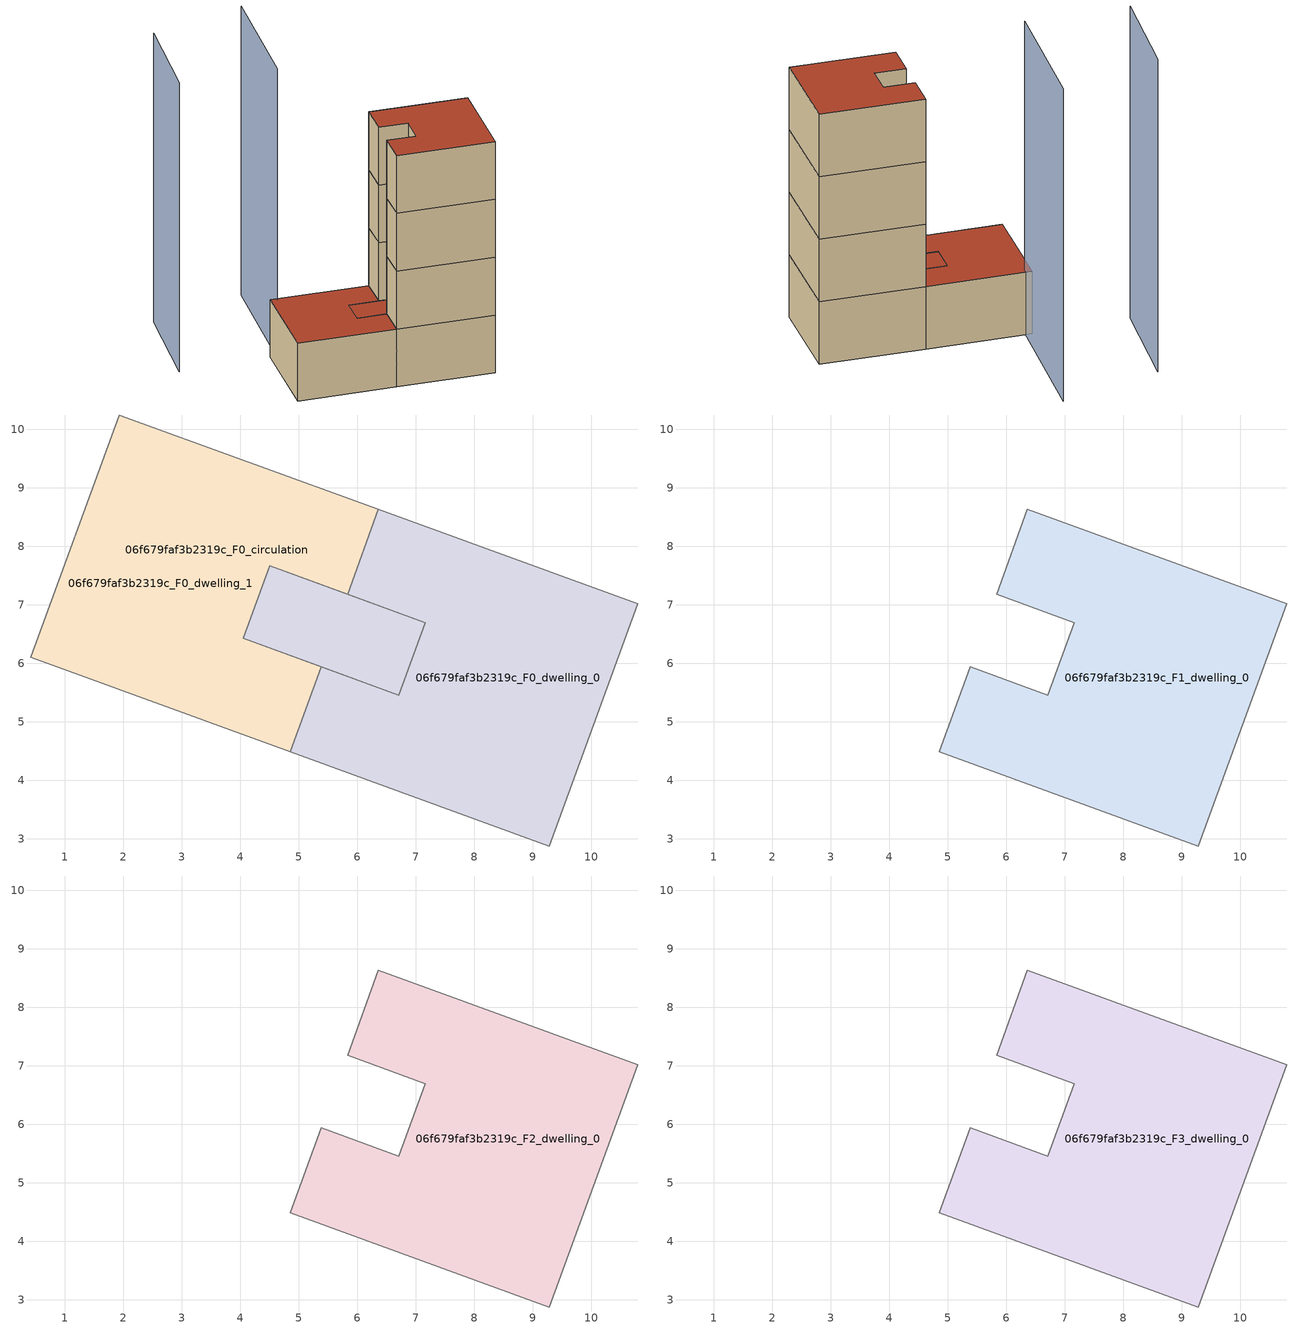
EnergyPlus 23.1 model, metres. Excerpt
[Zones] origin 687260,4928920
06f679faf3b2319c_F0_dwelling_0
 floor ground (EU_floor_Construction): 10.79,7.02 9.28,2.88 4.85,4.49 5.38,5.94 6.71,5.46 7.16,6.7 5.83,7.18 6.36,8.63 z0; 7.16,6.7 6.71,5.46 5.38,5.94 4.05,6.42 4.51,7.67 z0
 wall adiabatic (EU_wall_Construction): 4.85,4.49 9.28,2.88 10.79,7.02 6.36,8.63 5.83,7.18 7.16,6.7 6.71,5.46 5.38,5.94 z0:3
 wall to 06f679faf3b2319c_F0_dwelling_1 (EU_wall_Construction): 5.38,5.94 4.85,4.49 z0:3
 roof outside (EU_floor_Construction): 6.71,5.46 7.16,6.7 4.51,7.67 4.05,6.42 5.38,5.94 z3
06f679faf3b2319c_F0_dwelling_1
 floor ground (EU_floor_Construction): 6.36,8.63 5.83,7.18 4.51,7.67 4.05,6.42 5.38,5.94 4.85,4.49 0.42,6.11 1.93,10.24 z0; 7.16,6.7 6.71,5.46 5.38,5.94 4.05,6.42 4.51,7.67 z0
 wall adiabatic (EU_wall_Construction): 5.38,5.94 4.05,6.42 4.51,7.67 5.83,7.18 6.36,8.63 1.93,10.24 0.42,6.11 4.85,4.49 z0:3
 roof outside (EU_roof_Construction): 6.71,5.46 7.16,6.7 4.51,7.67 4.05,6.42 5.38,5.94 z3; 4.85,4.49 5.38,5.94 4.05,6.42 4.51,7.67 5.83,7.18 6.36,8.63 1.93,10.24 0.42,6.11 z3
06f679faf3b2319c_F0_circulation
 floor ground (EU_floor_Construction): 7.16,6.7 6.71,5.46 5.38,5.94 4.05,6.42 4.51,7.67 5.83,7.18 z0; 10.79,7.02 9.28,2.88 4.85,4.49 5.38,5.94 6.71,5.46 7.16,6.7 5.83,7.18 6.36,8.63 z0; 6.36,8.63 5.83,7.18 4.51,7.67 4.05,6.42 5.38,5.94 4.85,4.49 0.42,6.11 1.93,10.24 z0
 wall adiabatic (EU_wall_Construction): 4.05,6.42 6.71,5.46 7.16,6.7 4.51,7.67 4.05,6.42 z0:3
 roof outside (EU_roof_Construction): 6.71,5.46 7.16,6.7 5.83,7.18 4.51,7.67 4.05,6.42 5.38,5.94 z3; 9.28,2.88 10.79,7.02 6.36,8.63 5.83,7.18 7.16,6.7 6.71,5.46 5.38,5.94 4.85,4.49 z3; 4.85,4.49 5.38,5.94 4.05,6.42 4.51,7.67 5.83,7.18 6.36,8.63 1.93,10.24 0.42,6.11 z3
06f679faf3b2319c_F1_dwelling_0
 floor to 06f679faf3b2319c_F0_dwelling_0 (EU_floor_Construction): 10.79,7.02 9.28,2.88 4.85,4.49 5.38,5.94 6.71,5.46 7.16,6.7 5.83,7.18 6.36,8.63 z3
 wall adiabatic (EU_wall_Construction): 10.79,7.02 6.36,8.63 5.83,7.18 7.16,6.7 6.71,5.46 5.38,5.94 4.85,4.49 9.28,2.88 10.79,7.02 z3:6
06f679faf3b2319c_F2_dwelling_0
 floor to 06f679faf3b2319c_F1_dwelling_0 (EU_floor_Construction): 10.79,7.02 9.28,2.88 4.85,4.49 5.38,5.94 6.71,5.46 7.16,6.7 5.83,7.18 6.36,8.63 z6
 wall adiabatic (EU_wall_Construction): 10.79,7.02 6.36,8.63 5.83,7.18 7.16,6.7 6.71,5.46 5.38,5.94 4.85,4.49 9.28,2.88 10.79,7.02 z6:9
06f679faf3b2319c_F3_dwelling_0
 floor to 06f679faf3b2319c_F2_dwelling_0 (EU_floor_Construction): 10.79,7.02 9.28,2.88 4.85,4.49 5.38,5.94 6.71,5.46 7.16,6.7 5.83,7.18 6.36,8.63 z9
 wall adiabatic (EU_wall_Construction): 10.79,7.02 6.36,8.63 5.83,7.18 7.16,6.7 6.71,5.46 5.38,5.94 4.85,4.49 9.28,2.88 10.79,7.02 z9:12
 roof outside (EU_roof_Construction): 9.28,2.88 10.79,7.02 6.36,8.63 5.83,7.18 7.16,6.7 6.71,5.46 5.38,5.94 4.85,4.49 z12
shading: 2.16,10.02 4.48,15.85 / -0.3,16.15 -2.23,11.61 z0:15
[Building]
EU S2 Campaign: North Axis=0; Terrain=City; Solar Distribution=FullExterior
[Site:Location]
Bologna: Latitude=44.5; Longitude=11.25; Time Zone=1; Elevation=37
[SizingPeriod:WeatherFileDays]
AnnualSizingPeriod: Begin Month=1; Begin Day of Month=1; End Month=12; End Day of Month=31; Day of Week for Start Day=Monday; Use Weather File Daylight Saving Period=No; Use Weather File Rain and Snow Indicators=No
[MATERIAL]
EU_InternalMass_Material: Roughness=MediumRough; Thickness=0.1; Conductivity=1; Density=1800; Specific Heat=900; Thermal Absorptance=0.9; Solar Absorptance=0.7; Visible Absorptance=0.7
[MATERIAL:NOMASS] Roughness=MediumRough; Thermal Absorptance=0.9; Solar Absorptance=0.7; Visible Absorptance=0.7
Name | Thermal Resistance
EU_wall_NoMass | 0.937881
EU_roof_NoMass | 0.548572
EU_floor_NoMass | 0.71348
[CONSTRUCTION]
EU_wall_Construction: EU_wall_NoMass
EU_roof_Construction: EU_roof_NoMass
EU_floor_Construction: EU_floor_NoMass
EU_InternalMass_Construction: EU_InternalMass_Material
[ZONE] Type=1; Multiplier=1; Ceiling Height=autocalculate; Floor Area=autocalculate; Part of Total Floor Area=Yes
Name | Volume
06f679faf3b2319c_F0_dwelling_0; 06f679faf3b2319c_F0_dwelling_1 | 67.8787
06f679faf3b2319c_F1_dwelling_0 | 56.6697
06f679faf3b2319c_F2_dwelling_0; 06f679faf3b2319c_F3_dwelling_0 | 56.6704
06f679faf3b2319c_F0_circulation | 124.548
[INTERNALMASS] Construction=EU_InternalMass_Construction
Name | Zone or ZoneList | Surface Area
06f679faf3b2319c_F0_dwelling_0_EU_InternalMass | 06f679faf3b2319c_F0_dwelling_0 | 18.8898
06f679faf3b2319c_F0_dwelling_1_EU_InternalMass | 06f679faf3b2319c_F0_dwelling_1 | 18.8898
06f679faf3b2319c_F1_dwelling_0_EU_InternalMass | 06f679faf3b2319c_F1_dwelling_0 | 41.5353
06f679faf3b2319c_F2_dwelling_0_EU_InternalMass | 06f679faf3b2319c_F2_dwelling_0 | 41.5353
06f679faf3b2319c_F3_dwelling_0_EU_InternalMass | 06f679faf3b2319c_F3_dwelling_0 | 41.5353
[OTHEREQUIPMENT] Fuel Type=Electricity; Design Level Calculation Method=Watts/Area; Power per Zone Floor Area=1; Fraction Latent=0; Fraction Radiant=0; Fraction Lost=0; Carbon Dioxide Generation Rate=0; EndUse Subcategory=EU_Step8_InternalGains
Name | Zone or ZoneList or Space or SpaceList | Schedule
EU_Step8_InternalGain_06f679faf3b2319c_F0_dwelling_0_f000 | 06f679faf3b2319c_F0_dwelling_0 | EU_Step8_GainSchedule_06f679faf3b2319c_F0_dwelling_0_f000
EU_Step8_InternalGain_06f679faf3b2319c_F0_dwelling_1_f000 | 06f679faf3b2319c_F0_dwelling_1 | EU_Step8_GainSchedule_06f679faf3b2319c_F0_dwelling_1_f000
EU_Step8_InternalGain_06f679faf3b2319c_F1_dwelling_0_f000 | 06f679faf3b2319c_F1_dwelling_0 | EU_Step8_GainSchedule_06f679faf3b2319c_F1_dwelling_0_f000
EU_Step8_InternalGain_06f679faf3b2319c_F2_dwelling_0_f000 | 06f679faf3b2319c_F2_dwelling_0 | EU_Step8_GainSchedule_06f679faf3b2319c_F2_dwelling_0_f000
EU_Step8_InternalGain_06f679faf3b2319c_F3_dwelling_0_f000 | 06f679faf3b2319c_F3_dwelling_0 | EU_Step8_GainSchedule_06f679faf3b2319c_F3_dwelling_0_f000
[ZONEINFILTRATION:DESIGNFLOWRATE]
EU_Circulation_Infiltration_06f679faf3b2319c_F0_circulation: Zone or ZoneList or Space or SpaceList=06f679faf3b2319c_F0_circulation; Schedule=EU_AlwaysOn; Design Flow Rate Calculation Method=Flow/Area; Flow Rate per Floor Area=0.0005; Constant Term Coefficient=1; Temperature Term Coefficient=0; Velocity Term Coefficient=0; Velocity Squared Term Coefficient=0
[ZONEVENTILATION:DESIGNFLOWRATE] Schedule=EU_AlwaysOn; Design Flow Rate Calculation Method=AirChanges/Hour; Air Changes per Hour=0.687892; Ventilation Type=Natural; Fan Pressure Rise=0; Fan Total Efficiency=1; Constant Term Coefficient=1; Temperature Term Coefficient=0; Velocity Term Coefficient=0; Velocity Squared Term Coefficient=0; Minimum Indoor Temperature=-100; Maximum Indoor Temperature=100; Delta Temperature=-100; Minimum Outdoor Temperature=-100; Maximum Outdoor Temperature=100; Maximum Wind Speed=40
Name | Zone or ZoneList or Space or SpaceList
EU_ConstantAir_06f679faf3b2319c_F0_dwelling_0 | 06f679faf3b2319c_F0_dwelling_0
EU_ConstantAir_06f679faf3b2319c_F0_dwelling_1 | 06f679faf3b2319c_F0_dwelling_1
EU_ConstantAir_06f679faf3b2319c_F1_dwelling_0 | 06f679faf3b2319c_F1_dwelling_0
EU_ConstantAir_06f679faf3b2319c_F2_dwelling_0 | 06f679faf3b2319c_F2_dwelling_0
EU_ConstantAir_06f679faf3b2319c_F3_dwelling_0 | 06f679faf3b2319c_F3_dwelling_0
[HVACTEMPLATE:THERMOSTAT] Constant Heating Setpoint=20; Constant Cooling Setpoint=50
EU_HeatOnly_06f679faf3b2319c_F0_dwelling_0; EU_HeatOnly_06f679faf3b2319c_F0_dwelling_1; EU_HeatOnly_06f679faf3b2319c_F1_dwelling_0; EU_HeatOnly_06f679faf3b2319c_F2_dwelling_0; EU_HeatOnly_06f679faf3b2319c_F3_dwelling_0
[HVACTEMPLATE:ZONE:IDEALLOADSAIRSYSTEM] System Availability Schedule=EU_AlwaysOn; Maximum Heating Supply Air Temperature=50; Minimum Cooling Supply Air Temperature=13; Maximum Heating Supply Air Humidity Ratio=0.0156; Minimum Cooling Supply Air Humidity Ratio=0.0077; Heating Limit=NoLimit; Cooling Limit=NoLimit; Heating Availability Schedule=EU_AlwaysOn; Cooling Availability Schedule=EU_CoolingOff; Dehumidification Control Type=ConstantSensibleHeatRatio; Cooling Sensible Heat Ratio=0.7; Dehumidification Setpoint=60; Humidification Control Type=None; Humidification Setpoint=30; Outdoor Air Method=None; Outdoor Air Flow Rate per Person=0.00944; Outdoor Air Flow Rate per Zone Floor Area=0; Outdoor Air Flow Rate per Zone=0; Demand Controlled Ventilation Type=None; Outdoor Air Economizer Type=NoEconomizer; Heat Recovery Type=None; Sensible Heat Recovery Effectiveness=0.7; Latent Heat Recovery Effectiveness=0.65
Name | Template Thermostat
06f679faf3b2319c_F0_dwelling_0 | EU_HeatOnly_06f679faf3b2319c_F0_dwelling_0
06f679faf3b2319c_F0_dwelling_1 | EU_HeatOnly_06f679faf3b2319c_F0_dwelling_1
06f679faf3b2319c_F1_dwelling_0 | EU_HeatOnly_06f679faf3b2319c_F1_dwelling_0
06f679faf3b2319c_F2_dwelling_0 | EU_HeatOnly_06f679faf3b2319c_F2_dwelling_0
06f679faf3b2319c_F3_dwelling_0 | EU_HeatOnly_06f679faf3b2319c_F3_dwelling_0
[SIZING:ZONE] Zone Cooling Design Supply Air Temperature Input Method=SupplyAirTemperature; Zone Cooling Design Supply Air Temperature=13; Zone Heating Design Supply Air Temperature Input Method=SupplyAirTemperature; Zone Heating Design Supply Air Temperature=50; Zone Cooling Design Supply Air Humidity Ratio=0.008; Zone Heating Design Supply Air Humidity Ratio=0.008; Cooling Design Air Flow Method=DesignDay; Cooling Design Air Flow Rate=0; Cooling Minimum Air Flow per Zone Floor Area=0.000762; Cooling Minimum Air Flow=0; Cooling Minimum Air Flow Fraction=0.2; Heating Design Air Flow Method=DesignDay; Heating Design Air Flow Rate=0; Heating Maximum Air Flow per Zone Floor Area=0.002032; Heating Maximum Air Flow=0.141576; Heating Maximum Air Flow Fraction=0.3; Account for Dedicated Outdoor Air System=No; Dedicated Outdoor Air System Control Strategy=NeutralSupplyAir; Dedicated Outdoor Air Low Setpoint Temperature for Design=autosize; Dedicated Outdoor Air High Setpoint Temperature for Design=autosize; Zone Load Sizing Method=Sensible Load Only No Latent Load; Zone Latent Cooling Design Supply Air Humidity Ratio Input Method=HumidityRatioDifference; Zone Cooling Design Supply Air Humidity Ratio Difference=0.005; Zone Latent Heating Design Supply Air Humidity Ratio Input Method=HumidityRatioDifference; Zone Humidification Design Supply Air Humidity Ratio Difference=0.005
06f679faf3b2319c_F0_dwelling_0; 06f679faf3b2319c_F0_dwelling_1; 06f679faf3b2319c_F1_dwelling_0; 06f679faf3b2319c_F2_dwelling_0; 06f679faf3b2319c_F3_dwelling_0
[SCHEDULE:CONSTANT]
Name | Hourly Value
EU_AlwaysOn | 1
EU_CoolingOff | 0
[SCHEDULE:FILE] Column Number=1; Rows to Skip at Top=0; Number of Hours of Data=8760; Column Separator=Comma; Interpolate to Timestep=No; Minutes per Item=60; Adjust Schedule for Daylight Savings=Yes
Name | File
EU_Step8_GainSchedule_06f679faf3b2319c_F0_dwelling_0_f000 | ../../schedules/06f679faf3b2319c/06f679faf3b2319c_F0_dwelling_0_f000_gain.csv
EU_Step8_GainSchedule_06f679faf3b2319c_F0_dwelling_1_f000 | ../../schedules/06f679faf3b2319c/06f679faf3b2319c_F0_dwelling_1_f000_gain.csv
EU_Step8_GainSchedule_06f679faf3b2319c_F1_dwelling_0_f000 | ../../schedules/06f679faf3b2319c/06f679faf3b2319c_F1_dwelling_0_f000_gain.csv
EU_Step8_GainSchedule_06f679faf3b2319c_F2_dwelling_0_f000 | ../../schedules/06f679faf3b2319c/06f679faf3b2319c_F2_dwelling_0_f000_gain.csv
EU_Step8_GainSchedule_06f679faf3b2319c_F3_dwelling_0_f000 | ../../schedules/06f679faf3b2319c/06f679faf3b2319c_F3_dwelling_0_f000_gain.csv
